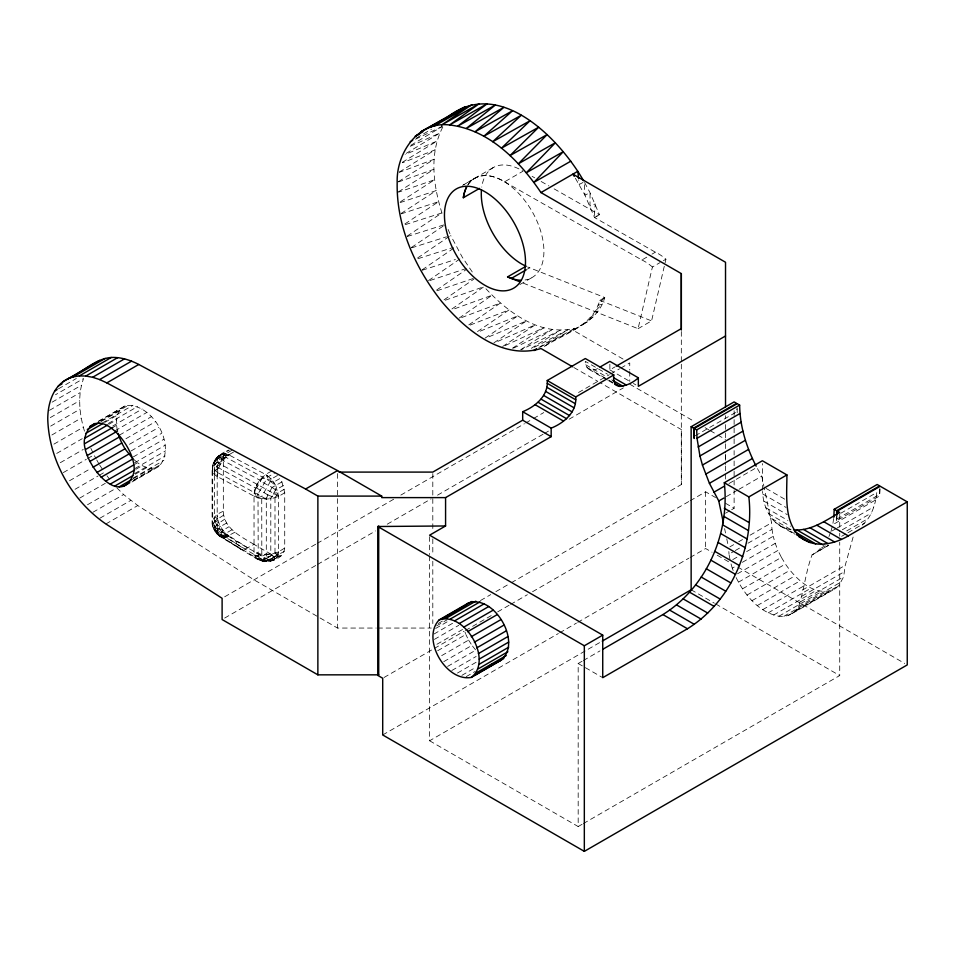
<?xml version="1.0" encoding="UTF-8"?>
<svg xmlns="http://www.w3.org/2000/svg" width="955" height="955" viewBox="0 0 955 955"><rect width="100%" height="100%" fill="white"/><g stroke="black" fill="none" stroke-linecap="round" stroke-linejoin="round"><path stroke-width="0.72" stroke-dasharray="4.78 3.58" d="M511.355 582.705L681.321 484.567L681.321 429.559L600.397 382.836M725.525 460.262L725.525 451.357M880.116 488.924L879.627 495.932L836.652 520.75L837.081 515.067M277.475 475.471L271.339 479.016L270.408 481.392L275.78 485.498L278.585 496.134L278.585 551.489L278.168 554.915L276.938 557.636L275.768 557.78L273.822 557.135L270.802 554.091L270.802 498.725L275.541 489.891L275.78 485.498L271.339 479.016L265.848 474.611L229.009 454.95C220.008 449.901 212.058 461.193 212.106 469.382L212.106 521.979C212.368 527.9 215.317 533.487 220.33 536.734L257.623 559.439C266.934 564.632 283.862 559.642 284.721 547.943L284.721 492.589L281.916 481.953L279.899 478.527L273.751 482.072L270.408 481.392L225.846 457.278L224.974 455.69L225.917 453.756L232.065 450.211M84.482 431.171C79.396 414.231 77.319 395.43 83.61 378.514L55.509 394.725M736.138 577.572C744.697 594.953 758.903 612.418 778.886 616.226C786.729 617.384 794.918 613.576 798.619 606.473C804.253 589.701 805.686 571.651 812.096 554.867L828.427 545.305M792.435 613.385L835.41 588.567L838.848 585.582L843.611 576.904L845.247 565.312L853.889 534.287M284.721 492.589C276.055 499.095 263.855 501.387 254.03 496.134L217.191 476.473C217.155 465.3 225.105 455.607 235.145 451.405M281.128 555.894L275.625 556.383L272.45 555.034L260.739 560.669L255.677 557.636L254.03 551.489L254.03 496.134C253.994 484.961 261.933 475.268 271.984 471.066M132.017 481.965L158.84 466.482C177.917 446.403 151.69 401.148 124.986 405.935L98.162 421.418M217.191 476.473C211.747 474.038 211.616 468.093 213.275 463.211L216.451 457.958L229.212 450.044C223.661 451.966 216.666 455.356 217.191 462.292L217.191 529.07L218.504 535.003L241.794 549.614L244.719 549.304L254.03 544.398L272.45 555.034M254.03 544.398C241.472 536.829 223.661 528.545 223.327 511.343L223.327 458.746L223.733 455.392L226.765 450.891M212.702 471.973L212.702 465.718L214.947 460.047L218.838 455.81L221.954 454.592L229.009 454.95C221.524 458.698 214.756 465.61 214.433 474.396L217.489 472.498L266.302 499.071L266.302 554.425L261.968 556.073L255.033 555.953L254.448 554.915L256.489 552.909C266.099 556.562 276.568 553.84 284.721 547.943M220.33 536.734L216.451 533.403L214.433 526.993L214.433 464.369L214.947 460.871L218.767 456.263M833.643 518.517L832.736 524.725L875.711 499.919L876.797 492.458L840.149 513.623M270.408 481.392L261.73 496.433L257.623 497.734L256.298 496.97L254.328 492.159L256.62 487.957L257.301 483.851L260.512 481.213L262.685 476.939L268.653 476.485L274.789 472.94M117.501 431.039C115.591 422.373 115.853 410.411 124.986 405.935M231.91 529.81L225.762 533.356L225.129 536.34L244.719 549.304M217.489 472.498L213.275 468.225C215.555 461.205 222.217 456.908 229.009 454.95L220.784 457.099L217.191 459.355L214.433 462.292L216.451 466.637L255.439 487.969L254.83 491.109L257.993 493.938L258.22 556.431L262.41 560.967L264.583 561.683L270.647 561.086L283.086 554.091M223.327 511.343C216.14 513.874 209.431 520.153 213.275 528.151L218.504 535.003L260.739 560.669M523.209 283.134L638.071 328.687L652.42 266.994L660.012 262.613M638.071 328.687L651.573 320.892L665.922 259.199A42.545 24.567 60 0 0 655.381 252.192L594.523 217.525L584.914 195.107L574.994 177.57M830.934 531.601L832.378 526.098M862.222 525.119C869.718 518.792 873.658 509.302 875.711 499.919M266.302 499.071L267.782 494.917L274.169 483.899L273.751 482.072M604.766 297.542L599.788 300.348C592.673 326.526 563.378 333.796 543.514 347.047C563.951 331.278 596.827 325.918 604.766 297.542L527.649 266.982M828.928 536.567L830.432 532.842M442.786 127.075C428.592 154.435 433.534 187.311 442.75 215.46M255.439 487.969L256.62 487.957L260.512 481.213L259.772 480.09L222.933 460.429L220.784 457.099L223.064 453.589L218.838 455.81M275.625 556.383L266.612 561.265L263.126 559.928L217.442 532.389L212.702 524.57L212.702 466.792L217.597 458.937L223.733 455.392M265.848 474.611L268.164 476.426L256.298 496.97L254.03 496.134M234.954 532.21L225.655 537.116L222.766 537.45L221.954 536.758L220.784 534.251L222.957 530.228L229.093 526.683M278.585 551.489C274.479 559.32 262.744 564.692 255.677 557.636L255.033 555.953L257.623 559.439L266.612 561.265L268.343 559.761L274.395 559.773L268.558 561.516C262.768 559.678 260.488 552.635 254.03 551.489M223.721 515.115L214.947 520.809L212.702 525.644L214.947 531.314L218.838 535.54L222.766 537.45M224.867 519.102L216.451 524.725L214.433 529.07C217.812 533.391 223.267 536.221 228.818 535.755L247.894 547.943M226.705 523.042C222.897 525.155 215.83 528.258 217.609 533.833L225.129 536.34L228.818 535.755C222.073 531.04 217.561 523.125 217.191 514.888M256.847 558.424L264.058 558.914L268.033 557.672L270.802 554.091L261.813 554.091L261.73 496.433M817.05 551.871L825.251 543.3M604.133 297.924L597.985 305.158L601.901 304.43L594.356 311.999L597.949 311.163L589.975 317.967L593.234 316.953L584.914 323.005L587.814 321.763L572.893 330.096L623.436 359.283M272.45 560.227L276.938 557.636L272.366 560.179L268.033 557.672L266.003 554.927M572.893 330.096L575.053 328.198C540.064 336.793 507.392 312.058 485.009 287.742M216.451 457.958L220.629 454.437M259.772 480.09L262.339 478.085L266.385 479.41L271.339 479.016L268.164 476.426M214.433 464.369L223.327 458.746M214.947 460.871L217.597 458.937M444.063 299.822L473.907 279.099M451.954 308.954L484.006 286.679L444.409 300.527M459.057 318.146L492.088 295.226L452.324 309.611M436.626 290.057L466.637 269.262M468.798 324.879L500.468 302.986L459.2 318.481M428.485 280.591L459.892 258.924M477.5 331.576L509.051 309.898L469.108 325.488M422.122 269.847L453.732 248.181M485.092 338.13L517.765 315.89L477.822 332.125M417.633 257.946L450.676 235.467L447.489 227.982M411.414 247.488L443.43 225.905M493.914 342.845L526.515 320.892L486.549 337.831M407.164 236.1L441.855 212.953L405.278 224.652M502.652 346.486L535.218 324.855L495.37 342.475M404.872 223.959L438.62 201.684L401.219 213.848M401.052 213.514L436.208 190.582L399.488 202.818M512.441 348.229L543.789 327.756L504.097 346.056M400.515 201.72L434.644 179.731L398.569 192.158M520.857 349.602L552.133 329.547L512.656 348.539M398.414 191.86L433.952 169.262L398.545 181.951M398.414 181.665L434.119 159.258L399.465 172.282M531.35 348.312L560.191 330.227L520.964 349.888M399.309 172.043L435.17 149.828L402.556 162.756M214.947 470.552L218.611 468.308M402.318 162.314L437.08 141.065L405.123 154.495M538.93 347.477L567.855 329.773L531.517 348.742M216.451 466.637L220.462 464.19L278.585 496.134M406.197 153.361L439.825 133.055L409.993 146.413M229.009 454.95L221.083 455.81L217.609 457.517L217.609 461.193L218.838 462.9L222.933 460.429M221.954 459.606L225.846 457.278M410.913 145.256L442.129 126.621M416.44 138.069L431.457 129.2M597.078 216.069L599.43 214.684L590.071 192.767L584.245 181.856L584.914 195.107L590.071 192.767L589.975 205.994L595.216 203.904L594.356 217.012L597.078 216.069L594.523 217.525M493.043 167.698L463.688 184.745M58.434 388.828L76.316 378.502M52.095 402.174L81.473 385.211M49.505 410.316L80.148 392.624M50.305 417.598L79.671 400.646M462.602 185.377L476.008 177.63M50.675 426.109L80.041 409.158M51.868 435.002L81.247 418.051M468.01 184.673A57.36 33.115 60 0 1 504.622 181.808L523.042 171.172A57.36 33.115 60 0 0 481.75 187.096M53.898 444.147L83.276 427.195M98.771 421.251L121.763 407.976M100.693 421.227L128.782 405.004M101.361 421.37L119.244 411.056M102.388 422.91L133.031 405.218M104.728 422.432L117.501 415.055M108.202 423.519L137.568 406.567M56.715 453.422L82.261 438.679M108.954 424.259L116.617 419.842M112.869 425.954L142.235 409.003M112.786 427.446L116.617 425.226M114.934 430.872L146.855 412.441M60.296 462.709L83.288 449.435M119.339 435.182L151.272 416.75M63.305 472.594L86.296 459.331M87.562 458.591L93.948 454.902L96.061 458.722M125.941 438.727L155.307 421.776M129.462 444.302L158.84 427.339M69.512 480.759L91.226 468.225M131.074 450.939L161.729 433.248M75.027 489.294L98.007 476.02M99.284 475.28L104.393 472.331M133.211 456.968L163.866 439.276M134.536 462.9L165.179 445.209M135.013 464.178L137.568 462.698C143.501 467.043 151.869 470.505 158.84 466.482M79.766 498.068L105.301 483.326M134.977 468.523L165.621 450.832M135.849 469.335L142.235 465.646M134.536 473.632L165.179 455.941M135.359 474.181L146.855 467.544M133.211 478.049L163.866 460.346M87.478 504.765L115.567 488.542M133.39 478.658L151.272 468.332M133.628 480.126L161.729 463.903M133.605 480.508L155.307 467.974M92.969 512.238L123.613 494.547L137.783 505.541L254.03 579.852L337.521 628.056L376.234 628.056M527.435 269.119L529.739 267.782M99.977 518.171L130.632 500.48M105.862 523.973L137.783 505.541M504.622 181.808L641.879 259.987L647.788 256.573M652.002 254.137L655.381 252.192M663.391 260.667L665.922 259.199M281.916 481.953L272.115 487.396L260.512 481.213M283.456 485.57L275.541 489.891L272.115 487.396M284.399 489.175L278.263 492.72L273.596 493.258L274.992 497.734L274.992 553.088L273.822 557.135L284.304 551.369M609.863 364.201L609.863 369.872L614.972 366.923M224.664 596.803L315.83 544.159M317.12 543.419L394.379 498.82M400.825 495.096L524.438 423.733M525.716 422.993L532.162 419.269M533.451 418.529L543.753 412.584M578.515 392.505L609.326 374.718M610.603 373.99L619.532 368.821M620.81 368.081L629.751 362.924L629.751 370.015M224.688 618.052L316.272 565.181M317.561 564.429L375.613 530.92M387.229 524.211L431.087 498.892M437.533 495.168L543.323 434.095M544.613 433.343L548.48 431.111M569.12 419.197L623.305 387.921M695.228 435.79L736.938 411.712L736.818 408.919M438.202 623.52L443.323 620.559M436.674 625.823L446.964 619.879M480.449 600.552L490.751 594.595M495.896 591.623L510.065 583.445M435.671 628.45L448.48 621.06M433.964 634.048L453.183 622.947M434.382 639.384L458.734 625.334M436.913 644.279L462.542 629.488M384.006 677.501L433.081 649.161M434.382 648.409L464.082 631.255M465.383 630.515L491.216 615.605M497.674 611.868L509.302 605.16M510.591 604.408L527.375 594.714M532.544 591.73L688.841 501.494M690.131 500.754L705.638 491.801L715.582 497.543M437.665 650.749L465.849 634.478L465.037 632.186M728.987 483.517L756.79 467.461L761.744 476.175L763.893 486.37M441.688 655.619L468.595 640.089L465.849 634.478M726.349 496.6L737.726 490.034M738.991 489.306L761.744 476.175M443.765 661.648L471.949 645.377L475.793 650.152M447.597 666.423L474.504 650.892M451.799 670.517L476.139 656.467M725.525 513.217L730.444 510.376M731.661 509.672L734.12 508.251L734.12 490.524M457.469 673.048L477.966 661.206M461.898 675.352L475.984 667.223M466.207 676.641L475.172 671.461M382.704 734.956L558.377 633.535M559.678 632.783L576.462 623.09M577.751 622.35L688.841 558.209M690.131 557.469L705.638 548.516L712.06 552.229M729.859 546.869L733.655 544.672M738.704 541.76L742.501 539.563M750.081 535.182L771.568 522.779L764.203 487.826M729.99 559.69L729.011 554.175L734.061 551.25M735.326 550.522L740.388 547.597M747.968 543.228L771.986 529.356L771.568 522.779M732.76 559.618L739.086 555.965M746.667 551.584L773.204 536.268L771.986 529.356M429.607 556.037L429.607 740.77L600.958 641.844M733.165 570.517L732.246 568.153L736.03 565.969M742.357 562.316L775.221 543.347L773.204 536.268M582.049 824.32L578.181 826.541L578.181 663.498L582.037 661.278M583.314 660.538L600.003 650.892M737.523 573.788L777.967 550.438L775.221 543.347M836.902 519.043L879.877 494.236M738.43 582.204L781.405 557.386L777.967 550.438M832.199 530.861L835.983 528.676M837.249 527.948L873.909 506.783M842.334 529.774L871.402 512.99M742.465 588.853L785.44 564.047C795.825 579.267 815.689 598.546 835.41 588.567M846.739 530.885L868.226 518.481M821.455 548.003L825.239 545.806M841.677 536.316L846.727 533.403M847.992 532.675L864.43 523.185M812.096 554.867L828.534 545.377M747.013 595.061L789.988 570.254M751.979 600.683L794.954 575.877M757.231 605.601L800.206 580.783M762.675 609.684L805.65 584.878M802.272 590.13L845.247 565.312M768.19 612.871L811.165 588.053M801.854 596.23L844.829 571.412M773.634 615.056L816.609 590.25M800.636 601.722L843.611 576.904M778.886 616.226L821.861 591.408M798.619 606.473L841.594 581.667M783.852 616.333L826.827 591.515M795.873 610.388L838.848 585.582M788.4 615.378L831.375 590.56M583.338 823.568L839.72 675.555L839.72 542.142M519.89 284.518L532.401 277.344M268.033 557.672L274.992 553.088L278.168 554.915L272.366 560.179L274.992 559.439M540.327 347.059L575.053 328.198M582.98 182.501L579.196 184.458L578.73 180.065M415.485 139.215L442.058 126.514M597.579 368.451C592.112 372.677 584.376 368.212 585.308 361.36L607.595 374.229M217.585 518.661L214.433 516.965C214.863 525.346 221.023 532.938 228.818 535.755L225.583 536.973L218.838 535.54M437.02 290.774L474.898 277.917M430.06 280.495L466.255 268.522M422.289 270.229L455.404 259.497M418.015 258.698L453.339 247.417M407.296 236.494L445.889 224.246M411.569 247.87L446.486 236.804M221.954 454.592L225.917 453.756M260.166 560.227L268.343 559.761L235.945 541.043L214.433 526.993M261.813 498.725L265.776 498.426L267.782 494.917L274.992 497.734L278.263 492.72L275.541 489.891M377.714 628.056L431.314 628.056M221.954 536.758L225.655 537.116M228.818 535.755C220.677 534.728 213.096 527.817 212.702 519.377M791.098 529.715C772.858 527.351 762.902 508.299 762.615 491.419M241.794 549.614L237.425 547.096L235.945 541.043M599.788 300.348L651.573 320.892M254.448 554.915L258.22 556.431L256.489 552.909M221.954 531.744L225.762 533.356M266.302 558.58L270.647 561.086M218.838 528.461L222.957 530.228M216.451 524.725L220.557 526.587M214.947 520.809L218.731 522.648M532.102 176.341L534.693 177.809M541.163 181.498L548.934 185.927M554.115 188.875L599.43 214.684M609.863 369.872L628.438 380.591M633.392 383.456L635.875 384.889M629.751 384.197L694.882 421.788M705.1 427.685L708.92 429.905M710.198 430.645L716.584 434.322M717.862 435.062L725.525 439.491M585.725 364.786L606.795 376.95M611.737 379.804L614.208 381.236M586.955 367.508L608.001 379.66M608.789 380.114L615.438 383.946M588.901 369.31L607.476 380.042M608.717 380.759L614.913 384.328M573.824 367.496L597.83 381.355M766.041 488.399L785.69 499.74M762.747 493.986L786.072 507.451M763.904 501.16L787.23 514.626M765.803 507.702L787.911 520.451M768.441 513.515L790.549 526.277M771.771 518.553L792.65 530.61M775.758 522.743L795.408 534.084M780.342 526.014L795.073 534.525M725.525 503.285L734.12 508.251M717.193 555.189L728.749 561.862M737.738 567.055L904.683 663.439M691.145 589.772L714.4 603.202M715.689 603.942L839.72 675.555M578.181 663.498L602.736 677.68M429.607 740.77L578.181 826.541M256.62 487.957L267.782 494.917L270.802 498.725M214.947 530.491L217.442 532.389M216.451 533.403L218.504 535.003M218.838 462.9L220.462 464.19M133.031 458.806L137.568 462.698M116.844 487.814L123.613 494.547M106.972 475.781L109.55 479.219M472.271 271.972L462.304 257.253L450.676 235.467M99.666 465.025L102.818 469.896M468.595 640.089L471.949 645.377M781.405 557.386L785.44 564.047M96.765 459.988L98.878 463.808M90.892 448.361L92.731 452.288M731.041 563.904L732.246 568.153M724.606 528.652L725.525 533.021M726.755 538.859L728.295 546.141M261.813 554.091L261.968 556.073M728.844 551.536L729.011 554.175M762.556 490.13L762.365 463.581M879.627 488.781L879.627 495.932M839.72 513.981L839.72 531.768M839.72 533.248L839.72 536.221M836.652 516.452L836.652 520.75M737.188 407.976L737.188 413.706M734.12 410.769L734.12 418.159M734.12 419.639L734.12 437.354M734.12 438.834L734.12 444.744M734.12 450.653L734.12 455.081M734.12 460.99L734.12 469.848M734.12 471.328L734.12 478.718M734.12 480.186L734.12 489.056M725.525 415.664L725.525 418.696M725.525 424.593L725.525 442.32M725.525 443.8L725.525 452.658M725.525 454.138L725.525 464.476M725.525 465.956L725.525 479.553M705.638 491.801L705.638 548.516M681.321 331.528L681.321 362.781M681.321 364.201L681.321 484.567M629.751 371.435L629.751 381.355M432.806 473.585L432.806 531.505M432.806 538.93L432.806 555.273M432.806 561.218L432.806 623.603M429.607 536.674L429.607 554.557M337.521 473.585L337.521 628.056M641.879 259.987A42.545 24.567 60 0 1 652.42 266.994M467.616 185.306A57.3 33.079 60 0 1 530.944 209.515A57.3 33.079 60 0 1 525.071 279.97"/><path stroke-width="1.43" d="M572.558 366.768L540.96 348.527C501.769 360.31 465.181 329.582 441.676 301.482C415.067 267.889 396.241 225.929 397.185 182.441C396.23 153.492 417.622 120.987 449.578 124.962C489.282 129.665 519.651 160.989 540.96 192.564L681.321 273.608L681.321 328.615L616.238 366.183M833.822 517.276L834.192 509.313L877.168 484.495L879.627 485.916L836.652 510.734L834.192 509.313M837.141 513.742L837.26 511.08L880.235 486.274L907.25 501.864L907.25 664.919L584.329 851.359L382.704 734.956L382.704 678.241L377.762 675.388L377.762 526.515L445.579 525.966L445.579 497.615L551.166 436.65L551.166 428.138L522.683 411.701L522.683 420.2L432.806 472.092L339.013 472.092M602.569 649.412L662.901 614.578C706.664 587.361 729.99 533.487 724.296 482.729L762.365 460.752L786.92 474.933C786.944 496.684 783.076 526.611 804.898 540.196C818.662 547.884 835.482 543.335 848.315 535.898L907.25 501.864M445.579 525.966L429.607 535.182L602.736 635.135L602.736 677.68L687.469 628.76C731.232 601.543 754.546 547.657 748.851 496.91L786.92 474.933M522.683 411.701C535.457 406.603 548.528 395.597 547.239 380.508L585.308 358.531L613.79 374.969C611.51 393.162 630.766 385.116 638.346 377.81L638.346 386.321L725.525 335.981M551.166 428.138C563.939 423.053 577.011 412.035 575.734 396.946L613.79 374.969M84.697 438.273C95.846 396.516 141.149 452.013 133.258 474.372C119.399 510.603 79.635 459.128 84.697 438.273L107.676 424.999M471.293 677.429C493.293 660.287 464.978 611.212 439.133 619.914C421 638.99 445.913 681.989 471.293 677.429L500.754 660.418C522.767 643.276 494.451 594.201 468.595 602.903L439.133 619.914M445.579 497.615L381.725 497.615L381.725 496.099L337.521 470.588L138.75 364.476C130.286 360.071 120.891 357.015 111.258 357.468C94.605 358.794 82.44 372.605 67.674 378.86C52.943 386.154 47.762 403.75 47.75 419.078C49.027 460.441 71.9 500.599 105.862 523.973L222.109 598.284L222.109 619.544L317.872 674.839L378.705 674.839L378.705 525.966M468.595 602.903L465.849 605.351L441.508 619.401M446.522 117.954C497.877 75.911 558.687 137.413 583.529 180.686M99.595 360.429L62.66 381.94M536.412 349.017L533.893 350.557L536.471 349.16M410.173 141.758L412.679 140.278M422.707 131.862L415.186 136.255L419.09 134.261M430.228 127.469L432.734 126.012M435.241 124.544L444.015 119.423M67.674 378.86L73.26 376.843L105.181 358.412M58.279 386.011L62.111 383.803M73.26 376.843L79.337 375.9L111.258 357.468M54.602 391.037L57.157 389.556M79.337 375.9L85.819 376.043L117.74 357.612M85.819 376.043L92.623 377.273L124.556 358.841M92.623 377.273L99.666 379.565L131.587 361.133M99.666 379.565L106.829 382.907L138.75 364.476M466.518 187.228A57.36 33.115 60 0 0 463.342 197.721L479.458 188.422M89.842 426.408L94.951 423.459M87.311 429.487L98.807 422.85M85.58 433.486L102.185 423.901M84.697 443.657L112.786 427.446M85.58 449.471L117.501 431.039M540.96 192.564L577.799 171.303L578.575 178.609M87.311 455.475L119.244 437.044L118.193 433.439M89.842 461.468L121.763 443.036L119.244 437.044M93.065 467.222L124.986 448.79L132.184 457.875M96.861 472.546L128.782 454.114M101.111 477.237L133.031 458.806M105.647 481.129L133.736 464.906M110.314 484.078L134.571 470.075M114.934 485.976L132.805 475.662M119.339 486.764L132.112 479.386M123.386 486.405L129.773 482.717M519.245 281.558L507.594 276.878L526.002 266.254M511.331 278.418L526.289 269.776M106.829 382.907L305.6 489.02L337.521 470.588M600.038 367.03L609.863 361.36L638.346 377.81M691.145 426.73L734.12 401.912L736.58 403.332L693.605 428.138L691.145 426.73L691.145 589.772L602.247 641.103M693.605 428.138L694.213 438.512L694.213 428.497L737.188 403.69L739.648 405.099C739.898 426.455 746.452 447.31 756.157 466.183M694.213 428.497L696.673 429.917L739.648 405.099M723.377 522.827L718.769 500.981L709.41 483.314L702.438 465.061L699.931 455.965L697.043 438.297L740.018 413.491M698.129 447.012L741.104 422.206M699.931 455.965L742.906 431.159M702.438 465.061L745.413 440.255M442.475 618.494L471.949 601.483M446.319 618.16L475.793 601.149M450.509 618.9L479.983 601.889M705.614 474.217L748.589 449.399M454.902 620.702L484.376 603.691M459.331 623.508L488.805 606.497M709.41 483.314L752.385 458.507M377.762 675.388L378.705 674.839M463.641 627.208L493.114 610.185M467.675 631.661L497.149 614.65M713.815 492.267L723.926 486.429M471.293 636.722L500.754 619.7M474.349 642.19L503.822 625.179M718.769 500.981L723.818 498.056M476.748 647.884L506.222 630.873M478.395 653.59L507.869 636.579M479.231 659.105L508.705 642.094M479.231 664.226L508.705 647.215M478.395 668.775L507.869 651.752M476.748 672.571L506.222 655.56M488.172 666.483L492.016 664.262M474.349 675.495L503.822 658.484M377.762 526.515L584.329 645.771L602.736 635.135M793.498 529.858C810.688 531.35 825.562 520.523 839.72 512.501L837.26 511.08M570.792 161.192L533.893 182.369L563.307 151.642L526.336 172.748L555.404 142.737L518.35 163.782L547.167 134.571L510.03 155.57L538.668 127.23L501.447 148.18L530.013 120.772L492.708 141.722L521.263 115.269L483.887 136.219L512.525 110.78L475.077 131.766L503.882 107.342L466.362 128.376L495.406 104.99L457.827 126.096L487.193 103.749L449.578 124.962L479.326 103.641L441.676 124.962L471.889 104.656L434.227 126.108L464.942 106.781L420.904 131.79L452.789 114.302M498.355 661.015L500.754 660.418M305.6 489.02L317.872 496.099L381.725 496.099M525.727 266.123L521.669 264.01A57.3 33.079 60 0 1 481.451 189.77M613.683 377.75L626.074 384.901M612.979 380.532L622.887 386.25M614.972 383.683L619.926 386.548M614.913 384.328L617.384 385.76M823.759 521.717L848.315 535.898M816.883 525.238L841.439 539.42M810.091 527.829L834.646 542.01M547.239 380.508L575.734 396.946M724.296 482.729L748.851 496.91M803.477 529.44L828.033 543.622M547.239 383.337L575.734 399.787M797.115 530.073L821.67 544.255M546.821 387.252L575.304 403.702M794.775 531.84L815.654 543.884M796.53 534.728L810.031 542.524M798.762 536.65L804.898 540.196M545.592 391.383L574.086 407.821M543.646 395.442L572.129 411.892M541.103 399.166L569.586 415.604M724.296 508.251L748.851 522.421M538.143 402.294L566.625 418.732M534.967 404.61L563.45 421.048M723.914 516.404L748.469 530.586M722.756 524.916L747.311 539.086M720.858 533.654L745.413 547.824M522.683 420.2L551.166 436.65M718.22 542.512L742.775 556.693M714.889 551.393L739.445 565.575M710.902 560.179L735.457 574.361M706.318 568.762L730.873 582.932M701.185 577.023L725.74 591.193M695.574 584.854L720.13 599.036M689.546 592.184L714.101 606.365M683.183 598.892L707.739 613.074M676.57 604.921L701.125 619.091M669.777 610.173L694.333 624.343M662.901 614.578L687.469 628.76M574.289 176.424L572.893 174.132L725.525 262.255L725.525 406.878M121.763 443.036L124.986 448.79M696.673 429.917L697.043 438.297M836.652 510.734L836.652 515.02M681.321 273.608L681.321 330.048M584.329 645.771L584.329 851.359M317.872 496.099L317.872 674.839M520.917 280.233A57.3 33.079 60 0 1 507.594 276.878M463.342 197.721A57.3 33.079 60 0 1 466.732 186.834M445.376 225.619A57.3 33.079 60 0 0 512.214 288.923A57.3 33.079 60 0 0 497.328 201.135A57.3 33.079 60 0 0 445.376 225.619"/></g></svg>
